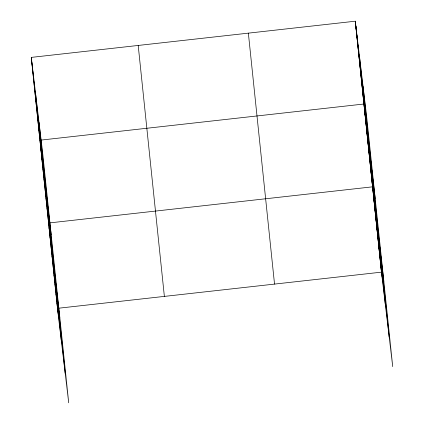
<?xml version="1.0" encoding="UTF-8"?>
<svg xmlns="http://www.w3.org/2000/svg" width="424" height="424" viewBox="0 0 424 424"><rect width="100%" height="100%" fill="white"/><g stroke="black" fill="none" stroke-linecap="round" stroke-linejoin="round"><path stroke-width="0.64" d="M58.04 313.267L31.281 57.394L355.286 21.2L366.548 115.657L392.719 366.606L381.457 272.15L355.286 21.2M41.133 140.074L363.919 104.013L375.182 198.469M381.457 272.15L57.452 308.343L68.715 402.8L42.543 151.85L31.281 57.394M355.789 26.071L356.886 35.865M356.807 35.812L357.395 40.736M357.315 40.688L357.904 45.607M357.824 45.559L358.413 50.477M358.333 50.43L359.425 60.224M359.351 60.171L359.934 65.095M359.854 65.042L360.442 69.965M360.363 69.912L360.951 74.836M360.872 74.783L361.46 79.707M361.381 79.659L362.478 89.448M362.398 89.4L362.981 94.324M362.907 94.271L363.49 99.195M363.41 99.142L363.999 104.066M364.937 113.754L365.525 118.678M365.446 118.63L366.034 123.548M365.954 123.501L366.543 128.419M366.463 128.371L367.046 133.295M366.967 133.242L368.064 143.036M367.984 142.983L368.573 147.907M368.493 147.854L369.081 152.778M369.002 152.73L369.59 157.649M369.511 157.601L370.603 167.39M370.528 167.342L371.111 172.266M371.032 172.213L371.62 177.137M371.541 177.084L372.129 182.007M372.049 181.954L372.638 186.878M383.821 281.282L372.558 186.825L48.553 223.024L59.816 317.475M373.549 196.307L374.132 201.23M374.042 201.05L374.631 205.969M374.535 205.788L375.123 210.712M375.028 210.527L376.109 220.189M376.019 220.008L376.607 224.932M376.512 224.747L377.1 229.67M377.01 229.49L377.593 234.408M377.503 234.228L378.584 243.89M378.489 243.71L379.077 248.634M378.987 248.448L379.57 253.372M379.48 253.192L380.561 262.853M380.471 262.668L381.054 267.592M380.964 267.412L381.552 272.33M31.789 62.264L32.372 67.188M32.298 67.14L32.881 72.059M32.802 72.011L33.39 76.93M33.311 76.882L34.408 86.676M34.328 86.623L34.916 91.547M34.837 91.494L35.425 96.418M35.346 96.365L35.929 101.288M35.855 101.235L36.438 106.159M36.358 106.111L37.455 115.9M37.376 115.853L37.964 120.776M37.884 120.723L38.473 125.647M38.393 125.594L38.981 130.518M38.902 130.465L39.994 140.259M39.92 140.212L51.182 234.663M40.423 145.082L41.011 150.001M40.932 149.953L41.52 154.877M41.441 154.824L42.029 159.747M41.95 159.694L43.047 169.489M42.967 169.436L43.55 174.359M43.476 174.306L44.059 179.23M43.979 179.182L44.568 184.101M44.488 184.053L45.585 193.847M45.506 193.794L46.094 198.718M46.015 198.665L46.603 203.589M46.523 203.536L47.106 208.46M47.032 208.407L47.615 213.33M47.536 213.277L48.633 223.072M49.052 227.762L49.635 232.686M49.544 232.506L50.133 237.424M50.037 237.244L51.119 246.906M51.028 246.726L51.611 251.644M51.521 251.464L52.11 256.387M52.014 256.202L52.602 261.126M52.507 260.946L53.594 270.607M53.498 270.422L54.087 275.346M53.991 275.165L54.579 280.089M54.489 279.904L55.072 284.827M54.982 284.647L56.063 294.309M55.968 294.124L56.556 299.047M56.466 298.867L57.049 303.785M56.959 303.605L57.547 308.529M363.024 86.109L389.195 337.059M359.393 55.666L385.57 306.616M355.869 26.124L382.045 277.073M248.363 33.146L274.535 284.096M138.203 45.453L164.374 296.403M39.019 122.303L65.195 373.252M35.388 91.865L61.565 342.815"/></g></svg>
